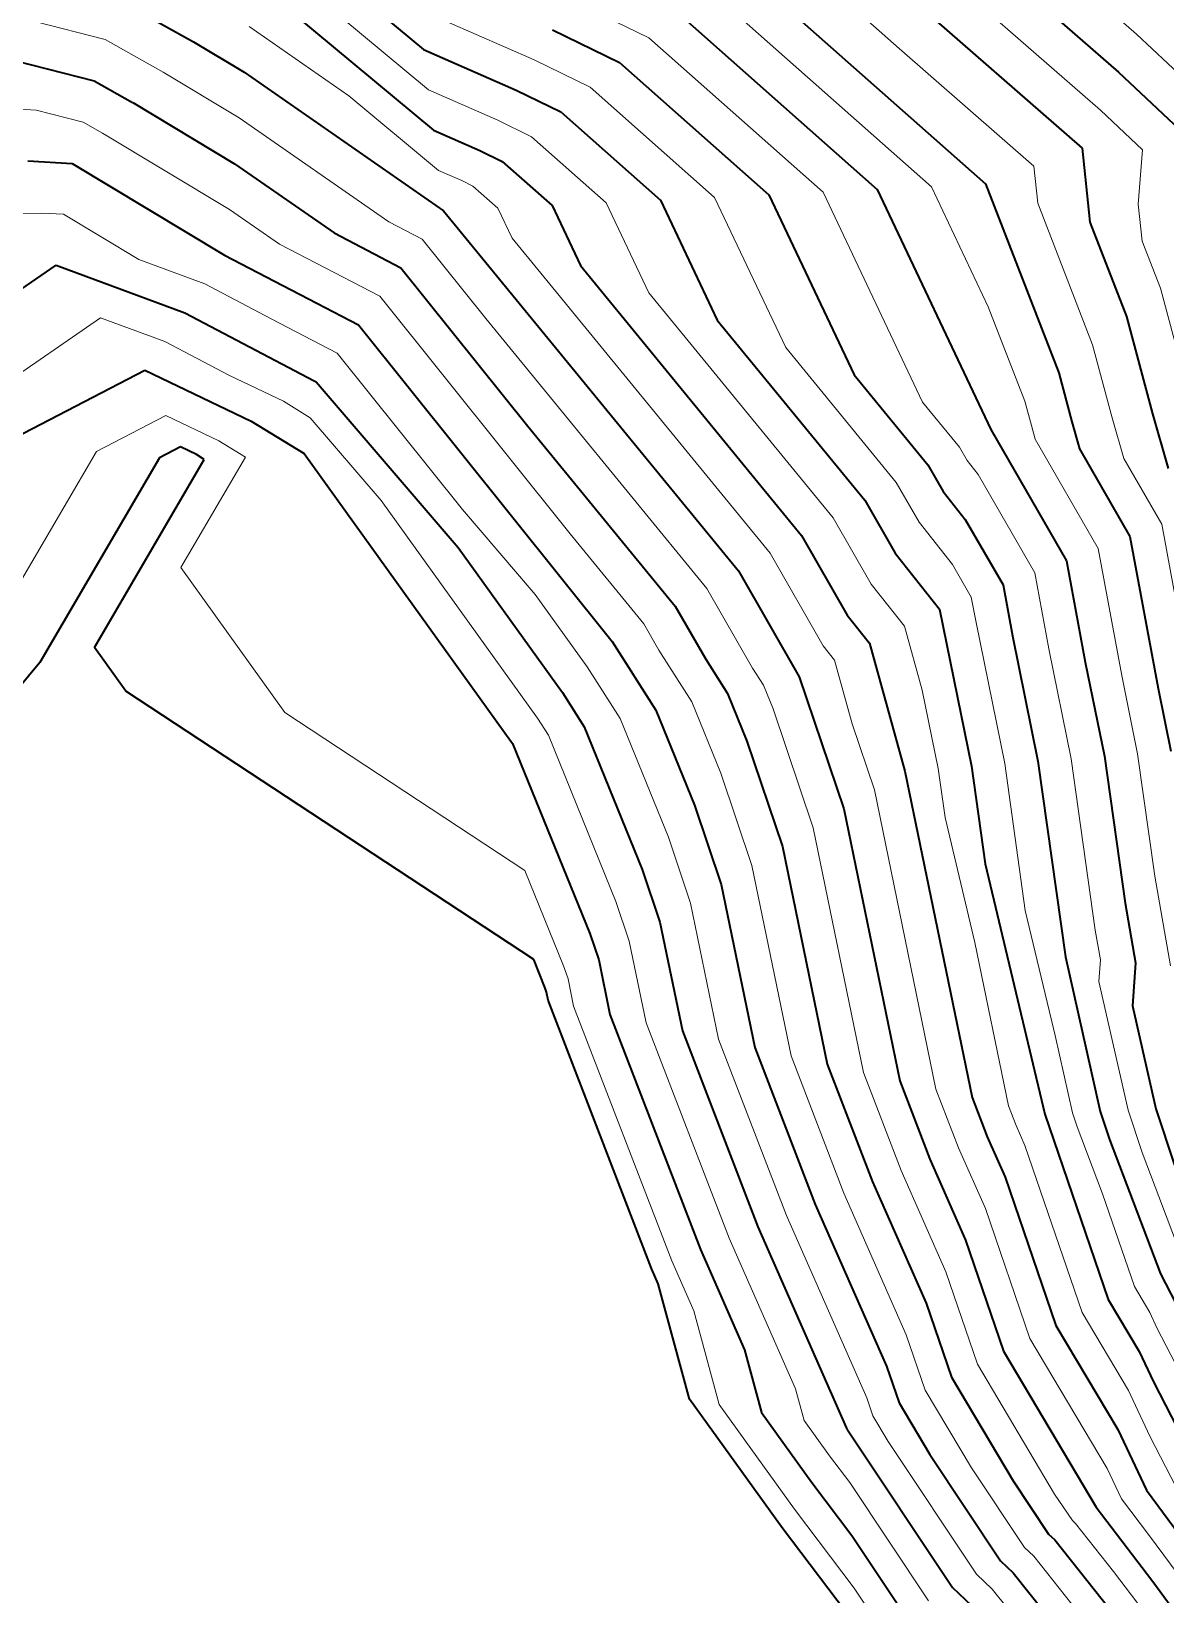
# Model space of a CAD drawing. Header units: millimetres. Extents: x -861324 to 439029, y -308065 to 694685.
# Drawn here: x -458335 to -414118, y 79907 to 140843 of the extents above; entities that cross this region are included whole.
import ezdxf

# ---------------------------------------------------------------- set-up
doc = ezdxf.new("R2010")
doc.units = ezdxf.units.MM
for name, color, linetype, lineweight in [('C-TOPO', 7, 'Continuous', 9), ('C-TOPO-MAJR', 7, 'Continuous', 35), ('C-TOPO-MINR', 7, 'Continuous', 9)]:
    doc.layers.add(name, color=color, linetype=linetype, lineweight=lineweight)

msp = doc.modelspace()

# ---------------------------------------------------------------- linework, layer by layer
at = {"layer": 'C-TOPO', "lineweight": 35}
for p, q in [((-452521, 124641), (-453332, 124220)), ((-451900, 124344), (-452521, 124641)), ((-451591, 124153), (-451900, 124344)), ((-453332, 124220), (-457997, 116241)), ((-455875, 116825), (-451591, 124153)), ((-454656, 115130), (-455875, 116825)), ((-457997, 116241), (-463796, 109285)), ((-438753, 104661), (-454656, 115130)), ((-438301, 103550), (-438753, 104661)), ((-438249, 103396), (-438301, 103550)), ((-438184, 103078), (-438249, 103396)), ((-434156, 92616), (-438184, 103078)), ((-433897, 92029), (-434156, 92616)), ((-432675, 87530), (-433897, 92029)), ((-429072, 82520), (-432675, 87530)), ((-426197, 78718), (-429072, 82520))]:
    msp.add_line(p, q, dxfattribs=at)
at = {"layer": 'C-TOPO-MAJR'}
for p, q in [((-424971, 147117), (-415958, 139247)), ((-427887, 145465), (-417372, 136283)), ((-447715, 144011), (-443053, 140131)), ((-430836, 143474), (-421138, 134891)), ((-449653, 142807), (-442659, 136989)), ((-455025, 142126), (-452014, 140435)), ((-433122, 141548), (-425363, 134682)), ((-438025, 140905), (-435408, 139623)), ((-452014, 140435), (-450035, 139245)), ((-459547, 139853), (-455881, 138908)), ((-443053, 140131), (-439438, 138552)), ((-435408, 139623), (-429589, 134473)), ((-450035, 139245), (-442265, 133846)), ((-415958, 139247), (-412684, 136169)), ((-455881, 138908), (-454393, 138072)), ((-439438, 138552), (-437693, 137697)), ((-454376, 138062), (-450417, 135682)), ((-437693, 137697), (-433814, 134264)), ((-442659, 136989), (-440852, 136199)), ((-440852, 136199), (-439979, 135772)), ((-417372, 136283), (-417071, 133409)), ((-458469, 135791), (-456737, 135690)), ((-456737, 135690), (-450799, 132119)), ((-450417, 135682), (-446532, 132983)), ((-439979, 135772), (-438039, 134055)), ((-425363, 134682), (-420929, 125324)), ((-421138, 134891), (-418287, 127525)), ((-433814, 134264), (-431597, 129585)), ((-429589, 134473), (-426263, 127454)), ((-442265, 133846), (-430773, 119819)), ((-438039, 134055), (-436931, 131715)), ((-446532, 132983), (-443925, 131626)), ((-417071, 133409), (-415646, 129727)), ((-466290, 125576), (-457362, 131729)), ((-457362, 131729), (-452352, 129875)), ((-450799, 132119), (-445584, 129405)), ((-443925, 131626), (-438980, 125456)), ((-436931, 131715), (-428312, 121195)), ((-452352, 129875), (-447303, 127216)), ((-445584, 129405), (-435695, 117066)), ((-431597, 129585), (-425851, 122571)), ((-415646, 129727), (-414630, 125930)), ((-459315, 124828), (-453905, 127632)), ((-453905, 127632), (-449765, 125653)), ((-426263, 127454), (-423390, 123947)), ((-418287, 127525), (-417779, 125627)), ((-447303, 127216), (-447254, 127193)), ((-447254, 127193), (-447230, 127178)), ((-447230, 127178), (-441700, 120725)), ((-449765, 125653), (-447705, 124384)), ((-417779, 125627), (-417474, 124566)), ((-414630, 125930), (-414020, 123808)), ((-438980, 125456), (-433234, 118442)), ((-420929, 125324), (-417985, 120209)), ((-447705, 124384), (-439578, 113081)), ((-417474, 124566), (-415512, 121156)), ((-423390, 123947), (-422797, 122912)), ((-425851, 122571), (-424664, 120501)), ((-422797, 122912), (-421930, 121819)), ((-421930, 121819), (-420459, 119262)), ((-441700, 120725), (-437636, 115073)), ((-428312, 121195), (-426532, 118090)), ((-415512, 121156), (-414415, 115225)), ((-424664, 120501), (-422932, 118314)), ((-417985, 120209), (-417254, 116255)), ((-430773, 119819), (-428400, 115679)), ((-420459, 119262), (-420093, 117285)), ((-433234, 118442), (-432047, 116373)), ((-422932, 118314), (-421691, 112203)), ((-426532, 118090), (-425666, 116997)), ((-435695, 117066), (-433989, 114380)), ((-420093, 117285), (-419100, 112396)), ((-425666, 116997), (-424282, 112011)), ((-432047, 116373), (-431194, 115030)), ((-417254, 116255), (-416509, 112588)), ((-428400, 115679), (-426669, 110538)), ((-414415, 115225), (-413918, 112781)), ((-437636, 115073), (-436783, 113730)), ((-431194, 115030), (-430441, 113178)), ((-433989, 114380), (-432483, 110677)), ((-436783, 113730), (-434524, 108177)), ((-439578, 113081), (-436566, 105676)), ((-430441, 113178), (-429057, 109065)), ((-421691, 112203), (-421155, 108388)), ((-419100, 112396), (-418028, 104765)), ((-416509, 112588), (-415705, 106865)), ((-424282, 112011), (-421660, 99288)), ((-432483, 110677), (-431444, 107593)), ((-426669, 110538), (-424485, 99935)), ((-429057, 109065), (-427309, 100583)), ((-434524, 108177), (-433832, 106120)), ((-421155, 108388), (-418836, 98640)), ((-431444, 107593), (-430134, 101231)), ((-415705, 106865), (-415293, 104532)), ((-433832, 106120), (-432958, 101879)), ((-436566, 105676), (-436220, 104648)), ((-436220, 104648), (-435783, 102527)), ((-418028, 104765), (-416671, 98745)), ((-415293, 104532), (-415410, 102863)), ((-435783, 102527), (-432255, 93363)), ((-415410, 102863), (-414505, 98850)), ((-432958, 101879), (-430018, 94243)), ((-430134, 101231), (-427782, 95122)), ((-427309, 100583), (-425545, 96001)), ((-424485, 99935), (-423309, 96881)), ((-421660, 99288), (-421072, 97760)), ((-416671, 98745), (-416306, 97645)), ((-414505, 98850), (-413776, 96649)), ((-418836, 98640), (-416360, 91412)), ((-421072, 97760), (-420378, 96183)), ((-416306, 97645), (-414322, 92419)), ((-423309, 96881), (-421919, 93726)), ((-425545, 96001), (-423461, 91270)), ((-420378, 96183), (-418398, 90404)), ((-427782, 95122), (-425003, 88813)), ((-430018, 94243), (-426573, 86422)), ((-432255, 93363), (-430532, 89453)), ((-421919, 93726), (-420436, 89397)), ((-414322, 92419), (-410223, 84434)), ((-416360, 91412), (-415156, 89385)), ((-423461, 91270), (-422474, 88389)), ((-418398, 90404), (-415989, 86350)), ((-430532, 89453), (-429868, 87008)), ((-420436, 89397), (-416823, 83316)), ((-415156, 89385), (-414596, 88200)), ((-425003, 88813), (-424512, 87382)), ((-422474, 88389), (-420070, 84343)), ((-414596, 88200), (-412546, 84207)), ((-424512, 87382), (-423317, 85371)), ((-429868, 87008), (-427909, 84285)), ((-426573, 86422), (-426565, 86393)), ((-426565, 86393), (-426542, 86361)), ((-426542, 86361), (-426524, 86337)), ((-426524, 86337), (-422431, 80186)), ((-415989, 86350), (-414870, 83981)), ((-423317, 85371), (-420562, 81229)), ((-427909, 84285), (-426347, 82218)), ((-420070, 84343), (-418692, 82273)), ((-414870, 83981), (-408519, 75357)), ((-416823, 83316), (-414625, 80425)), ((-418692, 82273), (-418445, 82041)), ((-426347, 82218), (-424301, 79143)), ((-418445, 82041), (-415479, 78314)), ((-420562, 81229), (-420067, 80767)), ((-420067, 80767), (-414135, 73313)), ((-422431, 80186), (-421688, 79492)), ((-414625, 80425), (-410391, 74676))]:
    msp.add_line(p, q, dxfattribs=at)
at = {"layer": 'C-TOPO-MINR'}
for p, q in [((-423514, 147943), (-415251, 140729)), ((-426429, 146291), (-416665, 137765)), ((-429362, 144469), (-424513, 140178)), ((-448684, 143409), (-442856, 138560)), ((-437318, 142081), (-434265, 140586)), ((-431979, 142511), (-423251, 134786)), ((-443250, 141703), (-438732, 139728)), ((-458202, 141226), (-455453, 140517)), ((-449844, 141026), (-445959, 138327)), ((-455453, 140517), (-453195, 139249)), ((-434265, 140586), (-427476, 134577)), ((-424513, 140178), (-419255, 135587)), ((-415251, 140729), (-410340, 136112)), ((-438732, 139728), (-436551, 138660)), ((-453195, 139249), (-450226, 137463)), ((-445959, 138327), (-442462, 135417)), ((-442856, 138560), (-440145, 137375)), ((-436551, 138660), (-431701, 134368)), ((-459008, 137822), (-458142, 137771)), ((-458142, 137771), (-456309, 137299)), ((-416665, 137765), (-415028, 136226)), ((-456309, 137299), (-455556, 136876)), ((-450226, 137463), (-444398, 133414)), ((-440145, 137375), (-438836, 136734)), ((-455556, 136876), (-450608, 133901)), ((-438836, 136734), (-435927, 134159)), ((-415028, 136226), (-415188, 134106)), ((-442462, 135417), (-441558, 135022)), ((-419255, 135587), (-419104, 134150)), ((-441558, 135022), (-441122, 134809)), ((-441122, 134809), (-440152, 133950)), ((-423251, 134786), (-421033, 130107)), ((-435927, 134159), (-434264, 130650)), ((-431701, 134368), (-428930, 128519)), ((-427476, 134577), (-423596, 126389)), ((-419104, 134150), (-416966, 128626)), ((-415188, 134106), (-415037, 132669)), ((-464680, 133683), (-457930, 133760)), ((-457930, 133760), (-457075, 133710)), ((-457075, 133710), (-454142, 131946)), ((-450608, 133901), (-448666, 132551)), ((-440152, 133950), (-439598, 132781)), ((-444398, 133414), (-443095, 132736)), ((-448666, 132551), (-444754, 130515)), ((-443095, 132736), (-440622, 129651)), ((-439598, 132781), (-429542, 120507)), ((-415037, 132669), (-414325, 130827)), ((-454142, 131946), (-451576, 130997)), ((-451576, 130997), (-448990, 129635)), ((-444754, 130515), (-437337, 121261)), ((-434264, 130650), (-427081, 121883)), ((-414325, 130827), (-413055, 126082)), ((-421033, 130107), (-419608, 126424)), ((-460097, 126604), (-455634, 129680)), ((-455634, 129680), (-453129, 128754)), ((-448990, 129635), (-446414, 128295)), ((-440622, 129651), (-432003, 119130)), ((-453129, 128754), (-450604, 127424)), ((-416966, 128626), (-416204, 125778)), ((-446414, 128295), (-441529, 122200)), ((-428930, 128519), (-424620, 123259)), ((-450604, 127424), (-448510, 126423)), ((-448510, 126423), (-447468, 125781)), ((-423596, 126389), (-422159, 124635)), ((-419608, 126424), (-419354, 125475)), ((-455796, 124470), (-453091, 125872)), ((-453091, 125872), (-451021, 124883)), ((-447468, 125781), (-444703, 122555)), ((-416204, 125778), (-415747, 124187)), ((-419354, 125475), (-419202, 124945)), ((-419202, 124945), (-416749, 120682)), ((-459584, 117991), (-455796, 124470)), ((-451021, 124883), (-449991, 124248)), ((-422159, 124635), (-421863, 124118)), ((-449991, 124248), (-452511, 119938)), ((-421863, 124118), (-421430, 123571)), ((-415747, 124187), (-414276, 121630)), ((-424620, 123259), (-423730, 121707)), ((-421430, 123571), (-419222, 119735)), ((-444703, 122555), (-438607, 114077)), ((-441529, 122200), (-438697, 118896)), ((-427081, 121883), (-425598, 119296)), ((-423730, 121707), (-422431, 120067)), ((-414276, 121630), (-412995, 114710)), ((-437337, 121261), (-434464, 117754)), ((-416749, 120682), (-415834, 115740)), ((-429542, 120507), (-427466, 116885)), ((-422431, 120067), (-421695, 118788)), ((-452511, 119938), (-448447, 114286)), ((-419222, 119735), (-418673, 116770)), ((-438697, 118896), (-436666, 116070)), ((-432003, 119130), (-430224, 116026)), ((-425598, 119296), (-424299, 117656)), ((-421695, 118788), (-421512, 117800)), ((-434464, 117754), (-433871, 116719)), ((-424299, 117656), (-423607, 115163)), ((-421512, 117800), (-420395, 112300)), ((-433871, 116719), (-432591, 114705)), ((-427466, 116885), (-427033, 116338)), ((-418673, 116770), (-417805, 112492)), ((-436666, 116070), (-435386, 114055)), ((-430224, 116026), (-429797, 115354)), ((-427033, 116338), (-426341, 113845)), ((-429797, 115354), (-429421, 114429)), ((-415834, 115740), (-415214, 112685)), ((-432591, 114705), (-431462, 111928)), ((-423607, 115163), (-422986, 112107)), ((-448447, 114286), (-439092, 108128)), ((-438607, 114077), (-438180, 113406)), ((-435386, 114055), (-433503, 109427)), ((-429421, 114429), (-427863, 109802)), ((-438180, 113406), (-435545, 106926)), ((-426341, 113845), (-425475, 111274)), ((-420395, 112300), (-419592, 106576)), ((-417805, 112492), (-416867, 105815)), ((-415214, 112685), (-414544, 107915)), ((-431462, 111928), (-430251, 108329)), ((-422986, 112107), (-422718, 110199)), ((-425475, 111274), (-423073, 99612)), ((-427863, 109802), (-425897, 100259)), ((-422718, 110199), (-421559, 105325)), ((-433503, 109427), (-432638, 106857)), ((-439092, 108128), (-437586, 104425)), ((-430251, 108329), (-428722, 100907)), ((-414544, 107915), (-413926, 104416)), ((-435545, 106926), (-435026, 105384)), ((-432638, 106857), (-431546, 101555)), ((-419592, 106576), (-418432, 101702)), ((-416867, 105815), (-416661, 104648)), ((-435026, 105384), (-434371, 102203)), ((-421559, 105325), (-420248, 98964)), ((-437586, 104425), (-437413, 103911)), ((-416661, 104648), (-416719, 103814)), ((-437413, 103911), (-437195, 102851)), ((-416719, 103814), (-415588, 98797)), ((-437195, 102851), (-433373, 92924)), ((-434371, 102203), (-431136, 93803)), ((-431546, 101555), (-428900, 94682)), ((-418432, 101702), (-417753, 98692)), ((-428722, 100907), (-426664, 95562)), ((-425897, 100259), (-424427, 96441)), ((-423073, 99612), (-422191, 97321)), ((-420248, 98964), (-419954, 98200)), ((-415588, 98797), (-415041, 97147)), ((-419954, 98200), (-419607, 97411)), ((-417753, 98692), (-417571, 98142)), ((-417571, 98142), (-416579, 95529)), ((-422191, 97321), (-421148, 94955)), ((-419607, 97411), (-417379, 90908)), ((-415041, 97147), (-413553, 93228)), ((-424427, 96441), (-422690, 92498)), ((-426664, 95562), (-424232, 90042)), ((-416579, 95529), (-415341, 91915)), ((-428900, 94682), (-425773, 87585)), ((-421148, 94955), (-419417, 89900)), ((-431136, 93803), (-428553, 87938)), ((-433373, 92924), (-432512, 90968)), ((-422690, 92498), (-421455, 88893)), ((-415341, 91915), (-414739, 90902)), ((-432512, 90968), (-431520, 87315)), ((-417379, 90908), (-415572, 87867)), ((-414739, 90902), (-414459, 90310)), ((-414459, 90310), (-411384, 84321)), ((-424232, 90042), (-423493, 87885)), ((-419417, 89900), (-416406, 84833)), ((-421455, 88893), (-418447, 83829)), ((-428553, 87938), (-428217, 86701)), ((-423493, 87885), (-421694, 84857)), ((-415572, 87867), (-414733, 86091)), ((-431520, 87315), (-428593, 83246)), ((-425773, 87585), (-425531, 86878)), ((-428217, 86701), (-427226, 85323)), ((-425531, 86878), (-424941, 85885)), ((-414733, 86091), (-413708, 84094)), ((-427226, 85323), (-426435, 84277)), ((-424941, 85885), (-421497, 80708)), ((-421694, 84857), (-419627, 81751)), ((-416406, 84833), (-415846, 83648)), ((-426435, 84277), (-423366, 79665)), ((-418447, 83829), (-417758, 82794)), ((-415846, 83648), (-414747, 82203)), ((-428593, 83246), (-426259, 80159)), ((-417758, 82794), (-417634, 82678)), ((-417634, 82678), (-416151, 80815)), ((-419627, 81751), (-419256, 81404)), ((-414747, 82203), (-409455, 75016)), ((-419256, 81404), (-414807, 75813)), ((-421497, 80708), (-420877, 80130)), ((-416151, 80815), (-414502, 78647)), ((-426259, 80159), (-425235, 78621)), ((-420877, 80130), (-415934, 73918))]:
    msp.add_line(p, q, dxfattribs=at)

doc.saveas('drawing.dxf')
